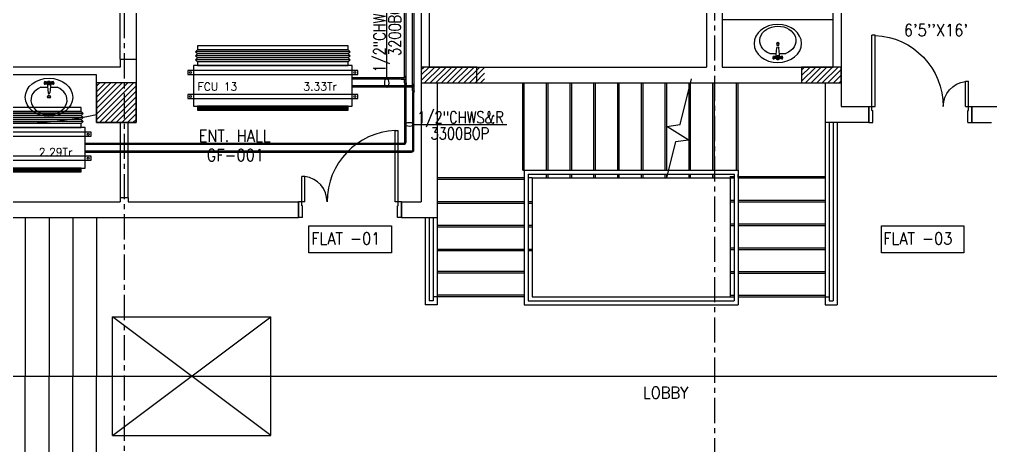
# Model space of a CAD drawing. Header units: millimetres. Extents: x -1288794 to 2153086, y -2701644 to -1428868.
# Drawn here: x 1615224 to 1627486, y -1492444 to -1487069 of the extents above; entities that cross this region are included whole.
import ezdxf

# ---------------------------------------------------------------- set-up
doc = ezdxf.new("R2010")
doc.units = ezdxf.units.MM
doc.header["$LTSCALE"] = 100
doc.linetypes.add('CENTER', pattern=[50.8, 31.75, -6.35, 6.35, -6.35])
doc.linetypes.add('DASHED2', pattern=[9.525, 6.35, -3.175])
for name, color, linetype in [('A-ANNO-TEXT', 8, 'Continuous'), ('A-DOOR', 4, 'Continuous'), ('A-FLOR-OVHD', 4, 'DASHED2'), ('A-FLOR-PFIX', 8, 'Continuous'), ('A-FLOR-SPCL', 8, 'Continuous'), ('A-FLOR-STRS', 8, 'Continuous'), ('A-GRID', 253, 'CENTER'), ('A-WALL-FULL', 8, 'Continuous'), ('AC-CHILLED WATER TEXT', 41, 'Continuous'), ('AC-CHR', 60, 'Continuous'), ('AC-CHS', 30, 'Continuous'), ('AC-HLTEXT', 100, 'Continuous'), ('AC-SAD TEXT', 3, 'Continuous'), ('FCU-AC', 160, 'Continuous'), ('LINE', 1, 'Continuous'), ('S-COL- HACT.', 9, 'Continuous'), ('S-COL.', 8, 'Continuous')]:
    doc.layers.add(name, color=color, linetype=linetype)
doc.styles.add('ROMAND', font='romand')
doc.styles.add('ROMANS', font='romans.shx', dxfattribs={"width": 0.8})
doc.styles.add('SIMPLEX', font='simplex.shx', dxfattribs={"width": 0.8})
pattern_1 = [(45, (2733053.36, -1109556.65), (-35.355339, 35.355339), [])]

# ---------------------------------------------------------------- blocks, each defined once
blk = doc.blocks.new('D-130-R')
for p, q in [((1220, 200), (1220, 1100)), ((1220, 1100), (1260, 1100)), ((1260, 200), (1260, 1100)), ((80, 520), (40, 520)), ((40, 200), (40, 520)), ((80, 200), (80, 520)), ((0, 0), (0, 200)), ((80, 200), (0, 200)), ((40, 150), (40, 200)), ((50, 150), (40, 150)), ((50, 0), (50, 150)), ((1300, 200), (1220, 200)), ((1260, 150), (1250, 150)), ((1250, 0), (1250, 150)), ((1260, 150), (1260, 200)), ((1300, 0), (1300, 200)), ((50, 0), (0, 0)), ((1300, 0), (1250, 0))]:
    blk.add_line(p, q)
for centre, radius, start, end in [((1260, 200), 900, 92.5473, 180), ((40, 200), 320, 0, 82.8192)]:
    blk.add_arc(centre, radius, start, end)
blk = doc.blocks.new('LAV-2')
for p, q in [((-21, 393), (-55, 399)), ((-21, 369), (-55, 363)), ((-24, 385), (-49, 381)), ((-24, 377), (-49, 381)), ((-25, 381), (-13, 258)), ((-19, 381), (17, 381)), ((-1, 363), (-1, 399)), ((23, 381), (11, 257)), ((53, 399), (20, 393)), ((53, 363), (20, 369)), ((47, 381), (23, 385)), ((47, 381), (23, 376)), ((-102, 330), (-23, 330)), ((21, 329), (101, 329))]:
    blk.add_line(p, q)
for centre, radius in [((-1, 381), 24), ((-1, 381), 18), ((-1, 209), 18), ((-1, 209), 13.2)]:
    blk.add_circle(centre, radius)
blk.add_arc((-1, 257), 12, 179.8053, 359.8053)
for centre, major_axis, ratio in [((-1, 202), (-300, 1), 0.8), ((53, 381), (0.1, 18), 0.333333)]:
    blk.add_ellipse(centre, major_axis=major_axis, ratio=ratio)
at = {"extrusion": (0, 0, -1)}
blk.add_ellipse((-55, 381), major_axis=(0.1, 18), ratio=0.333333, dxfattribs=at)
blk.add_ellipse((-1, 166), major_axis=(-228, 1), ratio=0.8, start_param=5.174, end_param=10.533963)
for points, knots in [([(-55, 365), (-55, 366), (-55, 366), (-55, 366), (-55, 366), (-56, 367), (-56, 368), (-57, 370), (-57, 371), (-58, 374), (-58, 375), (-58, 379), (-58, 381), (-58, 386), (-58, 388), (-57, 392), (-57, 393), (-56, 394), (-56, 395), (-55, 396), (-55, 396), (-55, 396), (-55, 397), (-55, 397)], [3.378318, 3.378318, 3.378318, 3.378318, 3.519844, 3.519844, 3.66137, 3.66137, 3.925951, 3.925951, 4.190531, 4.190531, 4.455112, 4.455112, 4.86737, 4.86737, 5.279628, 5.279628, 5.565785, 5.565785, 5.785568, 5.785568, 5.957, 5.957, 6.04646, 6.04646, 6.04646, 6.04646]), ([(-55, 397), (-55, 397), (-54, 396), (-54, 396), (-54, 396), (-53, 395), (-53, 394), (-52, 392), (-52, 391), (-52, 388), (-51, 387), (-51, 383), (-51, 381), (-51, 376), (-52, 374), (-52, 370), (-53, 369), (-53, 368), (-54, 367), (-54, 366), (-54, 366), (-55, 366), (-55, 365), (-55, 365)], [0.236726, 0.236726, 0.236726, 0.236726, 0.378252, 0.378252, 0.519778, 0.519778, 0.784358, 0.784358, 1.048939, 1.048939, 1.313519, 1.313519, 1.725777, 1.725777, 2.138035, 2.138035, 2.424192, 2.424192, 2.643976, 2.643976, 2.815407, 2.815407, 2.904867, 2.904867, 2.904867, 2.904867]), ([(53, 396), (53, 396), (53, 396), (53, 396), (53, 395), (52, 394), (52, 394), (51, 392), (51, 390), (50, 388), (50, 386), (50, 383), (50, 380), (50, 376), (50, 373), (51, 370), (51, 369), (52, 367), (52, 367), (53, 366), (53, 365), (53, 365), (53, 365), (53, 365)], [0.236726, 0.236726, 0.236726, 0.236726, 0.378252, 0.378252, 0.519778, 0.519778, 0.784358, 0.784358, 1.048939, 1.048939, 1.313519, 1.313519, 1.725777, 1.725777, 2.138035, 2.138035, 2.424192, 2.424192, 2.643976, 2.643976, 2.815407, 2.815407, 2.904867, 2.904867, 2.904867, 2.904867]), ([(53, 365), (53, 365), (53, 365), (54, 366), (54, 366), (55, 367), (55, 368), (56, 370), (56, 371), (56, 373), (57, 375), (57, 379), (57, 381), (57, 386), (56, 388), (56, 391), (55, 392), (55, 394), (54, 395), (54, 396), (54, 396), (54, 396), (53, 396), (53, 396)], [3.378318, 3.378318, 3.378318, 3.378318, 3.519844, 3.519844, 3.66137, 3.66137, 3.925951, 3.925951, 4.190531, 4.190531, 4.455112, 4.455112, 4.86737, 4.86737, 5.279628, 5.279628, 5.565785, 5.565785, 5.785568, 5.785568, 5.957, 5.957, 6.04646, 6.04646, 6.04646, 6.04646])]:
    blk.add_open_spline(points, degree=3, knots=knots)
blk = doc.blocks.new('fcu 3.5 tr')
at = {"layer": 'FCU-AC'}
h = blk.add_hatch(dxfattribs=at)
h.set_pattern_fill('NET', color=3)
h.paths.add_polyline_path([(100970, -1580238), (99070, -1580238), (99070, -1580288), (100970, -1580288)])
at = {"layer": 'FCU-AC', "color": 1}
for p, q in [((100970, -1579475), (99070, -1579475)), ((99070, -1579475), (99070, -1579525)), ((100970, -1579525), (100970, -1579475)), ((99070, -1579525), (100970, -1579525)), ((100970, -1579675), (99070, -1579675)), ((99070, -1579675), (99070, -1579725)), ((99070, -1579725), (100970, -1579725)), ((100970, -1579725), (100970, -1579675))]:
    blk.add_line(p, q, dxfattribs=at)
at = {"layer": 'FCU-AC'}
for p, q in [((99045, -1579550), (99070, -1579525)), ((100995, -1579550), (99045, -1579550)), ((99045, -1579550), (99070, -1579575)), ((99045, -1579600), (99070, -1579575)), ((100995, -1579600), (99045, -1579600)), ((99045, -1579600), (99070, -1579625)), ((100970, -1579525), (99070, -1579525)), ((100970, -1579575), (99070, -1579575)), ((100970, -1579575), (99070, -1579575)), ((100995, -1579550), (100970, -1579525)), ((100995, -1579550), (100970, -1579575)), ((100995, -1579600), (100970, -1579575)), ((100995, -1579600), (100970, -1579625)), ((99045, -1579650), (99070, -1579625)), ((100995, -1579650), (99045, -1579650)), ((99045, -1579650), (99070, -1579675)), ((100970, -1579625), (99070, -1579625)), ((100970, -1579625), (99070, -1579625)), ((100995, -1579650), (100970, -1579625)), ((100995, -1579650), (100970, -1579675))]:
    blk.add_line(p, q, dxfattribs=at)
blk.add_lwpolyline([(99020, -1580238), (101020, -1580238), (101020, -1579725), (99020, -1579725)], close=True, dxfattribs=at)
at = {"layer": 'FCU-AC', "color": 6}
for points in [[(98945, -1579838), (101095, -1579838), (101095, -1579788), (98945, -1579788)], [(98945, -1580138), (101095, -1580138), (101095, -1580088), (98945, -1580088)]]:
    blk.add_lwpolyline(points, close=True, dxfattribs=at)
at = {"layer": 'FCU-AC', "color": 3}
blk.add_lwpolyline([(99070, -1580288), (100970, -1580288), (100970, -1580238), (99070, -1580238)], close=True, dxfattribs=at)
at = {"layer": 'FCU-AC', "color": 6}
for centre in [(98982, -1579813), (101057, -1579813), (98982, -1580113), (101057, -1580113)]:
    blk.add_circle(centre, 12.5, dxfattribs=at)
blk = doc.blocks.new('fcu 2.5 tr')
h = blk.add_hatch()
h.set_pattern_fill('NET', color=3)
h.paths.add_polyline_path([(83172, -1587743), (81672, -1587743), (81672, -1587793), (83172, -1587793)])
at = {"layer": 'FCU-AC'}
for p, q in [((81672, -1587030), (81647, -1587055)), ((83197, -1587055), (81647, -1587055)), ((81672, -1587080), (81647, -1587055)), ((81672, -1587080), (81647, -1587105)), ((83172, -1587030), (81672, -1587030)), ((83172, -1587080), (81672, -1587080)), ((83172, -1587080), (81672, -1587080)), ((83197, -1587055), (83172, -1587030)), ((83197, -1587055), (83172, -1587080)), ((83197, -1587105), (83172, -1587080)), ((83197, -1587105), (81647, -1587105)), ((81672, -1587130), (81647, -1587105)), ((81672, -1587130), (81647, -1587155)), ((83197, -1587155), (81647, -1587155)), ((81672, -1587180), (81647, -1587155)), ((83172, -1587130), (81672, -1587130)), ((83172, -1587130), (81672, -1587130)), ((83197, -1587105), (83172, -1587130)), ((83197, -1587155), (83172, -1587130)), ((83197, -1587155), (83172, -1587180))]:
    blk.add_line(p, q, dxfattribs=at)
at = {"layer": 'FCU-AC', "color": 1}
for p, q in [((83172, -1586980), (81672, -1586980)), ((81672, -1586980), (81672, -1587030)), ((81672, -1587030), (83172, -1587030)), ((83172, -1587030), (83172, -1586980)), ((83172, -1587180), (81672, -1587180)), ((81672, -1587180), (81672, -1587230)), ((83172, -1587230), (83172, -1587180)), ((81672, -1587230), (83172, -1587230))]:
    blk.add_line(p, q, dxfattribs=at)
at = {"layer": 'FCU-AC', "color": 6}
for points in [[(81547, -1587343), (83297, -1587343), (83297, -1587293), (81547, -1587293)], [(81547, -1587643), (83297, -1587643), (83297, -1587593), (81547, -1587593)]]:
    blk.add_lwpolyline(points, close=True, dxfattribs=at)
at = {"layer": 'FCU-AC'}
blk.add_lwpolyline([(81622, -1587743), (83222, -1587743), (83222, -1587230), (81622, -1587230)], close=True, dxfattribs=at)
at = {"layer": 'FCU-AC', "color": 3}
blk.add_lwpolyline([(81672, -1587793), (83172, -1587793), (83172, -1587743), (81672, -1587743)], close=True, dxfattribs=at)
at = {"layer": 'FCU-AC', "color": 6}
for centre in [(81584, -1587318), (83259, -1587318), (81584, -1587618), (83259, -1587618)]:
    blk.add_circle(centre, 12.5, dxfattribs=at)

msp = doc.modelspace()

# ---------------------------------------------------------------- hatches: boundary and pattern name
at = {"layer": 'S-COL- HACT.', "linetype": 'Continuous', "ltscale": 3}
h = msp.add_hatch(dxfattribs=at)
h.set_pattern_fill('ANSI31', color=256, scale=400, style=0)
h.set_pattern_definition(pattern_1)
h.paths.add_polyline_path([(1620298.2, -1487868.6), (1621098.2, -1487868.6), (1621098.2, -1487668.6), (1620298.2, -1487668.6)])
h = msp.add_hatch(dxfattribs=at)
h.set_pattern_fill('ANSI31', color=256, scale=400, style=0)
h.set_pattern_definition(pattern_1)
h.paths.add_polyline_path([(1625098.2, -1487868.6), (1625598.2, -1487868.6), (1625598.2, -1487668.6), (1625098.2, -1487668.6)])
h = msp.add_hatch(dxfattribs=at)
h.set_pattern_fill('ANSI31', color=256, scale=400, style=0)
h.set_pattern_definition(pattern_1)
h.paths.add_polyline_path([(1616198.2, -1488368.6), (1616698.2, -1488368.6), (1616698.2, -1487868.6), (1616198.2, -1487868.6)])
h = msp.add_hatch(dxfattribs=at)
h.set_pattern_fill('ANSI31', color=256, scale=400, style=0)
h.set_pattern_definition(pattern_1)
h.paths.add_polyline_path([(1616198.2, -1488368.6), (1616698.2, -1488368.6), (1616698.2, -1487868.6), (1616198.2, -1487868.6)])

# ---------------------------------------------------------------- linework, layer by layer
at = {"layer": 'A-ANNO-TEXT', "color": 5}
for points in [[(1618879.1, -1489671.5), (1619921.5, -1489671.5), (1619921.5, -1490013.9), (1618879.1, -1490013.9)], [(1626107.3, -1489671.5), (1627149.6, -1489671.5), (1627149.6, -1490013.9), (1626107.3, -1490013.9)]]:
    msp.add_lwpolyline(points, close=True, dxfattribs=at)
at = {"layer": 'A-FLOR-OVHD', "linetype": 'Continuous', "ltscale": 3}
for p, q in [((1616498.2, -1487568.6), (1616498.2, -1486318.6)), ((1616698.2, -1486318.6), (1616698.2, -1487568.6)), ((1616498.2, -1488368.6), (1616498.2, -1489318.6)), ((1616598.2, -1489318.6), (1616598.2, -1488368.6))]:
    msp.add_line(p, q, dxfattribs=at)
at = {"layer": 'A-FLOR-OVHD', "linetype": 'Continuous'}
for p, q in [((1621598.2, -1488968.6), (1621598.2, -1487868.6)), ((1621898.2, -1488968.6), (1621898.2, -1487868.6)), ((1622198.2, -1488968.6), (1622198.2, -1487868.6)), ((1622498.2, -1488968.6), (1622498.2, -1487868.6)), ((1622798.2, -1488968.6), (1622798.2, -1487868.6)), ((1623098.2, -1488968.6), (1623098.2, -1487868.6)), ((1623398.2, -1488968.6), (1623398.2, -1487868.6)), ((1623698.2, -1488968.6), (1623698.2, -1487868.6)), ((1624298.2, -1488968.6), (1624298.2, -1487868.6)), ((1621598.2, -1489068.6), (1620498.2, -1489068.6)), ((1624298.2, -1489068.6), (1625398.2, -1489068.6)), ((1621598.2, -1489368.6), (1620498.2, -1489368.6)), ((1624298.2, -1489368.6), (1625398.2, -1489368.6)), ((1621598.2, -1489668.6), (1620498.2, -1489668.6)), ((1624298.2, -1489668.6), (1625398.2, -1489668.6)), ((1621598.2, -1489968.6), (1620498.2, -1489968.6)), ((1624298.2, -1489968.6), (1625398.2, -1489968.6)), ((1621598.2, -1490268.6), (1620498.2, -1490268.6)), ((1624298.2, -1490268.6), (1625398.2, -1490268.6)), ((1620498.2, -1490568.6), (1620448.2, -1490568.6)), ((1621598.2, -1490568.6), (1620498.2, -1490568.6)), ((1624298.2, -1490568.6), (1625398.2, -1490568.6)), ((1625398.2, -1490568.6), (1625448.2, -1490568.6))]:
    msp.add_line(p, q, dxfattribs=at)
at = {"layer": 'A-FLOR-SPCL', "ltscale": 3}
for p, q in [((1624098.2, -1487068.6), (1625498.2, -1487068.6)), ((1615298.2, -1489568.6), (1615298.2, -1491568.6)), ((1615598.2, -1489568.6), (1615598.2, -1491568.6)), ((1615898.2, -1489568.6), (1615898.2, -1491568.6)), ((1616198.2, -1489568.6), (1616198.2, -1491568.6)), ((1615298.2, -1493568.6), (1615298.2, -1491568.6)), ((1615598.2, -1493568.6), (1615598.2, -1491568.6)), ((1615898.2, -1493568.6), (1615898.2, -1491568.6)), ((1616198.2, -1493568.6), (1616198.2, -1491568.6))]:
    msp.add_line(p, q, dxfattribs=at)
msp.add_arc((1615198.2, -1483551.9), 4821.5, 258.02979, 281.97021, dxfattribs=at)
at = {"layer": 'A-FLOR-STRS', "ltscale": 3}
for p, q in [((1621578.2, -1488968.6), (1621578.2, -1487868.6)), ((1621878.2, -1488968.6), (1621878.2, -1487868.6)), ((1622178.2, -1488968.6), (1622178.2, -1487868.6)), ((1622478.2, -1488968.6), (1622478.2, -1487868.6)), ((1622778.2, -1488968.6), (1622778.2, -1487868.6)), ((1623078.2, -1488968.6), (1623078.2, -1487868.6)), ((1623378.2, -1488968.6), (1623378.2, -1487868.6)), ((1623566.7, -1488394.4), (1623710.7, -1487818.6)), ((1623678.2, -1488968.6), (1623678.2, -1487868.6)), ((1623978.2, -1488968.6), (1623978.2, -1487868.6)), ((1623998.2, -1488968.6), (1623998.2, -1487868.6)), ((1624278.2, -1488968.6), (1624278.2, -1487868.6)), ((1623398.2, -1488418.6), (1623566.7, -1488394.4)), ((1625398.2, -1488368.6), (1625398.2, -1489368.6)), ((1625448.2, -1488368.6), (1625448.2, -1489356.1)), ((1625498.2, -1488368.6), (1625498.2, -1490618.6)), ((1625548.2, -1488368.6), (1625548.2, -1490668.6)), ((1623669.4, -1488588.1), (1623398.2, -1488418.6)), ((1623398.2, -1489068.6), (1623513.3, -1488608.3)), ((1623513.3, -1488608.3), (1623669.4, -1488588.1)), ((1621578.2, -1488968.6), (1624298.2, -1488968.6)), ((1621598.2, -1488968.6), (1621598.2, -1490668.6)), ((1624298.2, -1488968.6), (1624298.2, -1490668.6)), ((1621598.2, -1489088.6), (1620498.2, -1489088.6)), ((1621648.2, -1489018.6), (1621648.2, -1490618.6)), ((1621648.2, -1489018.6), (1624248.2, -1489018.6)), ((1621698.2, -1489068.6), (1621648.2, -1489068.6)), ((1621698.2, -1489068.6), (1624198.2, -1489068.6)), ((1621698.2, -1489068.6), (1621698.2, -1490268.6)), ((1621878.2, -1489068.6), (1621878.2, -1489018.6)), ((1621898.2, -1489068.6), (1621898.2, -1489018.6)), ((1622178.2, -1489068.6), (1622178.2, -1489018.6)), ((1622198.2, -1489068.6), (1622198.2, -1489018.6)), ((1622478.2, -1489068.6), (1622478.2, -1489018.6)), ((1622498.2, -1489068.6), (1622498.2, -1489018.6)), ((1622778.2, -1489068.6), (1622778.2, -1489018.6)), ((1622798.2, -1489068.6), (1622798.2, -1489018.6)), ((1623078.2, -1489068.6), (1623078.2, -1489018.6)), ((1623098.2, -1489068.6), (1623098.2, -1489018.6)), ((1623378.2, -1489068.6), (1623378.2, -1489018.6)), ((1623398.2, -1489068.6), (1623398.2, -1489018.6)), ((1623678.2, -1489068.6), (1623678.2, -1489018.6)), ((1623698.2, -1489068.6), (1623698.2, -1489018.6)), ((1623978.2, -1489068.6), (1623978.2, -1489018.6)), ((1623998.2, -1489068.6), (1623998.2, -1489018.6)), ((1624198.2, -1489048.6), (1624198.2, -1489668.6)), ((1624198.2, -1489048.6), (1624248.2, -1489048.6)), ((1624198.2, -1489048.6), (1624248.2, -1489048.6)), ((1624198.2, -1489068.6), (1624248.2, -1489068.6)), ((1624198.2, -1489068.6), (1624248.2, -1489068.6)), ((1624248.2, -1489018.6), (1624248.2, -1490618.6)), ((1624298.2, -1489068.6), (1624298.2, -1489018.6)), ((1624298.2, -1489048.6), (1625398.2, -1489048.6)), ((1621698.2, -1489368.6), (1621648.2, -1489368.6)), ((1624198.2, -1489348.6), (1624248.2, -1489348.6)), ((1624198.2, -1489368.6), (1624248.2, -1489368.6)), ((1624298.2, -1489348.6), (1625398.2, -1489348.6)), ((1625398.2, -1489368.6), (1625398.2, -1490668.6)), ((1625448.2, -1489356.1), (1625448.2, -1490618.6)), ((1621598.2, -1489388.6), (1620498.2, -1489388.6)), ((1621698.2, -1489388.6), (1621648.2, -1489388.6)), ((1620348.2, -1489568.6), (1620348.2, -1490668.6)), ((1620398.2, -1489568.6), (1620398.2, -1490618.6)), ((1620448.2, -1489568.6), (1620448.2, -1490618.6)), ((1620498.2, -1489568.6), (1620498.2, -1490668.6)), ((1621598.2, -1489688.6), (1620498.2, -1489688.6)), ((1621698.2, -1489668.6), (1621648.2, -1489668.6)), ((1621698.2, -1489688.6), (1621648.2, -1489688.6)), ((1624198.2, -1489648.6), (1624248.2, -1489648.6)), ((1624198.2, -1489668.6), (1624198.2, -1490568.6)), ((1624198.2, -1489668.6), (1624248.2, -1489668.6)), ((1624298.2, -1489648.6), (1625398.2, -1489648.6)), ((1621598.2, -1489988.6), (1620498.2, -1489988.6)), ((1621698.2, -1489968.6), (1621648.2, -1489968.6)), ((1621698.2, -1489988.6), (1621648.2, -1489988.6)), ((1624198.2, -1489948.6), (1624248.2, -1489948.6)), ((1624198.2, -1489968.6), (1624248.2, -1489968.6)), ((1624298.2, -1489948.6), (1625398.2, -1489948.6)), ((1621598.2, -1490248.6), (1620498.2, -1490248.6)), ((1621698.2, -1490268.6), (1621698.2, -1490568.6)), ((1624198.2, -1490248.6), (1624248.2, -1490248.6)), ((1624198.2, -1490268.6), (1624248.2, -1490268.6)), ((1624298.2, -1490248.6), (1625398.2, -1490248.6)), ((1621598.2, -1490548.6), (1620498.2, -1490548.6)), ((1621698.2, -1490568.6), (1624198.2, -1490568.6)), ((1624198.2, -1490548.6), (1624248.2, -1490548.6)), ((1624198.2, -1490568.6), (1624248.2, -1490568.6)), ((1624298.2, -1490548.6), (1625398.2, -1490548.6)), ((1620498.2, -1490668.6), (1620348.2, -1490668.6)), ((1620448.2, -1490618.6), (1620398.2, -1490618.6)), ((1621598.2, -1490668.6), (1624298.2, -1490668.6)), ((1621648.2, -1490618.6), (1624248.2, -1490618.6)), ((1625398.2, -1490668.6), (1625548.2, -1490668.6)), ((1625448.2, -1490618.6), (1625498.2, -1490618.6))]:
    msp.add_line(p, q, dxfattribs=at)
at = {"layer": 'A-GRID', "ltscale": 0.1}
for p, q in [((1616548.2, -1465142.6), (1616548.2, -1513277)), ((1623998.2, -1466442.6), (1623998.2, -1514577))]:
    msp.add_line(p, q, dxfattribs=at)
at = {"layer": 'A-WALL-FULL', "ltscale": 3}
for p, q in [((1623898.2, -1483918.6), (1623898.2, -1487668.6)), ((1624098.2, -1484186.6), (1624098.2, -1487668.6)), ((1620398.2, -1485918.6), (1620398.2, -1487668.6)), ((1620298.2, -1486218.6), (1620298.2, -1489368.6)), ((1625498.2, -1487668.6), (1625498.2, -1486318.6)), ((1625598.2, -1486318.6), (1625598.2, -1488168.6)), ((1616498.2, -1487568.6), (1616698.2, -1487568.6)), ((1616498.2, -1487568.6), (1616498.2, -1487668.6)), ((1616698.2, -1487568.6), (1616698.2, -1488368.6)), ((1616498.2, -1487668.6), (1611198.2, -1487668.6)), ((1616198.2, -1487768.6), (1614198.2, -1487768.6)), ((1616198.2, -1488368.6), (1616198.2, -1487768.6)), ((1620398.2, -1487668.6), (1623898.2, -1487668.6)), ((1624098.2, -1487668.6), (1625498.2, -1487668.6)), ((1620498.2, -1487868.6), (1625398.2, -1487868.6)), ((1620498.2, -1487868.6), (1620498.2, -1489568.6)), ((1625398.2, -1487868.6), (1625398.2, -1488368.6)), ((1625598.2, -1488168.6), (1625948.2, -1488168.6)), ((1625948.2, -1488168.6), (1625948.2, -1488368.6)), ((1627248.2, -1488168.6), (1627598.2, -1488168.6)), ((1627248.2, -1488168.6), (1627248.2, -1488368.6)), ((1616698.2, -1488368.6), (1616198.2, -1488368.6)), ((1625948.2, -1488368.6), (1625398.2, -1488368.6)), ((1627248.2, -1488368.6), (1627498.2, -1488368.6)), ((1614198.2, -1489368.6), (1616498.2, -1489368.6)), ((1616498.2, -1489318.6), (1616498.2, -1489368.6)), ((1616598.2, -1489318.6), (1616498.2, -1489318.6)), ((1616598.2, -1489318.6), (1616598.2, -1489368.6)), ((1616598.2, -1489368.6), (1618748.2, -1489368.6)), ((1618748.2, -1489368.6), (1618748.2, -1489568.6)), ((1620048.2, -1489368.6), (1620048.2, -1489568.6)), ((1620048.2, -1489368.6), (1620298.2, -1489368.6)), ((1620148.2, -1489368.6), (1620298.2, -1489368.6)), ((1612498.2, -1489568.6), (1618748.2, -1489568.6)), ((1620048.2, -1489568.6), (1620498.2, -1489568.6)), ((1620148.2, -1489568.6), (1620498.2, -1489568.6)), ((1610082, -1491568.6), (1636498.2, -1491568.6))]:
    msp.add_line(p, q, dxfattribs=at)
at = {"layer": 'AC-CHILLED WATER TEXT'}
for p, q in [((1619861.6, -1487815), (1619861.6, -1486642.8)), ((1620204.4, -1488393.4), (1621376.6, -1488393.4))]:
    msp.add_line(p, q, dxfattribs=at)
for centre, major_axis in [((1619861.6, -1487871.2), (0, -56.2)), ((1620148.2, -1488393.4), (-56.2, 0))]:
    msp.add_ellipse(centre, major_axis=major_axis, ratio=0.4449937, dxfattribs=at)
at = {"layer": 'AC-CHR'}
for p, q in [((1620088.2, -1487804.6), (1620088.2, -1485077.4)), ((1620108.2, -1487814.6), (1620108.2, -1485077.4)), ((1620088.2, -1487784.6), (1620108.2, -1487784.6)), ((1620023.2, -1487807.1), (1619423.2, -1487807.1)), ((1620023.2, -1487822.1), (1619423.2, -1487822.1)), ((1620043.2, -1487804.6), (1620023.2, -1487807.1)), ((1620023.2, -1487822.1), (1620023.2, -1487807.1)), ((1620043.2, -1487824.6), (1620023.2, -1487822.1)), ((1620098.2, -1487804.6), (1620043.2, -1487804.6)), ((1620043.2, -1487824.6), (1620043.2, -1487804.6)), ((1620098.2, -1487824.6), (1620043.2, -1487824.6)), ((1620068.2, -1487824.6), (1620068.2, -1487804.6)), ((1620088.2, -1487869.6), (1620088.2, -1487824.6)), ((1620088.2, -1487844.6), (1620108.2, -1487844.6)), ((1620088.2, -1487869.6), (1620108.2, -1487869.6)), ((1620088.2, -1487869.6), (1620090.7, -1487889.6)), ((1620090.7, -1488612.6), (1620090.7, -1487889.6)), ((1620090.7, -1487889.6), (1620105.7, -1487889.6)), ((1620108.2, -1487869.6), (1620105.7, -1487889.6)), ((1620105.7, -1488612.6), (1620105.7, -1487889.6)), ((1620108.2, -1487869.6), (1620108.2, -1487814.6)), ((1616053.6, -1488627.6), (1620075.7, -1488627.6)), ((1616053.6, -1488642.6), (1620075.7, -1488642.6)), ((1620075.7, -1488642.6), (1620075.7, -1488627.6)), ((1620105.7, -1488612.6), (1620090.7, -1488612.6))]:
    msp.add_line(p, q, dxfattribs=at)
for centre, radius, end in [((1620098.2, -1487814.6), 10, 90), ((1620075.7, -1488612.6), 15, 360), ((1620075.7, -1488612.6), 30, 360)]:
    msp.add_arc(centre, radius, 270, end, dxfattribs=at)
at = {"layer": 'AC-CHS'}
for p, q in [((1620188.2, -1487904.6), (1620188.2, -1484977.4)), ((1620208.2, -1487914.6), (1620208.2, -1484977.4)), ((1620090.7, -1487907.1), (1619423.2, -1487907.1)), ((1620123.2, -1487907.1), (1620105.7, -1487907.1)), ((1620143.2, -1487904.6), (1620123.2, -1487907.1)), ((1620123.2, -1487922.1), (1620123.2, -1487907.1)), ((1620198.2, -1487904.6), (1620143.2, -1487904.6)), ((1620143.2, -1487924.6), (1620143.2, -1487904.6)), ((1620168.2, -1487924.6), (1620168.2, -1487904.6)), ((1620188.2, -1487884.6), (1620208.2, -1487884.6)), ((1620090.7, -1487922.1), (1619423.2, -1487922.1)), ((1620123.2, -1487922.1), (1620105.7, -1487922.1)), ((1620143.2, -1487924.6), (1620123.2, -1487922.1)), ((1620198.2, -1487924.6), (1620143.2, -1487924.6)), ((1620188.2, -1487969.6), (1620188.2, -1487924.6)), ((1620188.2, -1487944.6), (1620208.2, -1487944.6)), ((1620188.2, -1487969.6), (1620208.2, -1487969.6)), ((1620188.2, -1487969.6), (1620190.7, -1487989.6)), ((1620190.7, -1488712.6), (1620190.7, -1487989.6)), ((1620190.7, -1487989.6), (1620205.7, -1487989.6)), ((1620208.2, -1487969.6), (1620205.7, -1487989.6)), ((1620205.7, -1488712.6), (1620205.7, -1487989.6)), ((1620208.2, -1487969.6), (1620208.2, -1487914.6)), ((1616053.6, -1488727.6), (1620175.7, -1488727.6)), ((1616053.6, -1488742.6), (1620175.7, -1488742.6)), ((1620175.7, -1488742.6), (1620175.7, -1488727.6)), ((1620205.7, -1488712.6), (1620190.7, -1488712.6))]:
    msp.add_line(p, q, dxfattribs=at)
for centre, radius, end in [((1620198.2, -1487914.6), 10, 90), ((1620175.7, -1488712.6), 15, 360), ((1620175.7, -1488712.6), 30, 360)]:
    msp.add_arc(centre, radius, 270, end, dxfattribs=at)
at = {"layer": 'LINE', "linetype": 'CENTER', "ltscale": 0.8}
for p, q in [((1616398.2, -1492318.6), (1618398.2, -1490818.6)), ((1618398.2, -1492318.6), (1616398.2, -1490818.6)), ((1616398.2, -1490818.6), (1618398.2, -1490818.6)), ((1616398.2, -1492318.6), (1616398.2, -1490818.6)), ((1618398.2, -1492318.6), (1618398.2, -1490818.6)), ((1616398.2, -1492318.6), (1618398.2, -1492318.6))]:
    msp.add_line(p, q, dxfattribs=at)
at = {"layer": 'S-COL.', "linetype": 'Continuous', "ltscale": 3}
for points in [[(1620298.2, -1487868.6), (1620998.2, -1487868.6), (1620998.2, -1487668.6), (1620298.2, -1487668.6)], [(1620298.2, -1487868.6), (1620998.2, -1487868.6), (1620998.2, -1487668.6), (1620298.2, -1487668.6)], [(1620298.2, -1487868.6), (1620998.2, -1487868.6), (1620998.2, -1487668.6), (1620298.2, -1487668.6)], [(1625098.2, -1487868.6), (1625598.2, -1487868.6), (1625598.2, -1487668.6), (1625098.2, -1487668.6)], [(1625098.2, -1487868.6), (1625598.2, -1487868.6), (1625598.2, -1487668.6), (1625098.2, -1487668.6)], [(1616198.2, -1488368.6), (1616698.2, -1488368.6), (1616698.2, -1487868.6), (1616198.2, -1487868.6)]]:
    msp.add_lwpolyline(points, close=True, dxfattribs=at)

# ---------------------------------------------------------------- block references
at = {"layer": 'A-DOOR', "ltscale": 3, "xscale": -1}
msp.add_blockref('D-130-R', (1627248.2, -1488368.6), dxfattribs=at)
at = {"layer": 'A-DOOR', "ltscale": 3}
msp.add_blockref('D-130-R', (1618748.2, -1489568.6), dxfattribs=at)
at = {"layer": 'A-FLOR-PFIX', "ltscale": 3, "xscale": -1, "rotation": 180}
msp.add_blockref('LAV-2', (1624800.2, -1487170), dxfattribs=at)
at = {"layer": 'A-FLOR-PFIX', "ltscale": 3}
msp.add_blockref('LAV-2', (1615598.6, -1488252.4), dxfattribs=at)
at = {"layer": 'FCU-AC', "color": 3}
for name, p in [('fcu 3.5 tr', (1518403.6, 92073.5)), ('fcu 2.5 tr', (1532832.1, 98800.4))]:
    msp.add_blockref(name, p, dxfattribs=at)

# ---------------------------------------------------------------- texts
at = {"layer": 'A-ANNO-TEXT', "style": 'ROMANS', "width": 0.9}
for s, p in [("6'5''X16'", (1626390.6, -1487278.9)), ('ENT. HALL', (1617487.4, -1488612)), ('GF-001', (1617588.9, -1488854.8)), ('LOBBY', (1623096.4, -1491851.8))]:
    msp.add_text(s, height=150, dxfattribs=at).set_placement(p)
at = {"layer": 'A-ANNO-TEXT', "color": 5, "style": 'ROMANS', "width": 0.9}
for s, p in [('FLAT -01', (1618907.9, -1489905.9)), ('FLAT -03', (1626130.1, -1489905.9))]:
    msp.add_text(s, height=150, dxfattribs=at).set_placement(p)
at = {"layer": 'AC-CHILLED WATER TEXT', "style": 'SIMPLEX', "width": 0.8}
for s, p in [('1/2"CHWS&R', (1619846.6, -1487738.4)), ('3200BOP', (1620038.9, -1487528.9))]:
    msp.add_text(s, height=150, rotation=90, dxfattribs=at).set_placement(p)
for s, p in [('1/2"CHWS&R', (1620248.4, -1488378.4)), ('3300BOP', (1620415.5, -1488581.5))]:
    msp.add_text(s, height=150, dxfattribs=at).set_placement(p)
at = {"layer": 'AC-HLTEXT', "style": 'ROMAND'}
msp.add_text('2.29Tr', height=100, dxfattribs=at).set_placement((1615469.1, -1488792.7))
at = {"layer": 'AC-SAD TEXT', "style": 'ROMAND'}
for s, p in [('FCU 13', (1617474.3, -1487965.8)), ('3.33Tr', (1618808.1, -1487963.8)), ('2.29Tr', (1615469.1, -1488792.7))]:
    msp.add_text(s, height=100, dxfattribs=at).set_placement(p)

doc.saveas('drawing.dxf')
